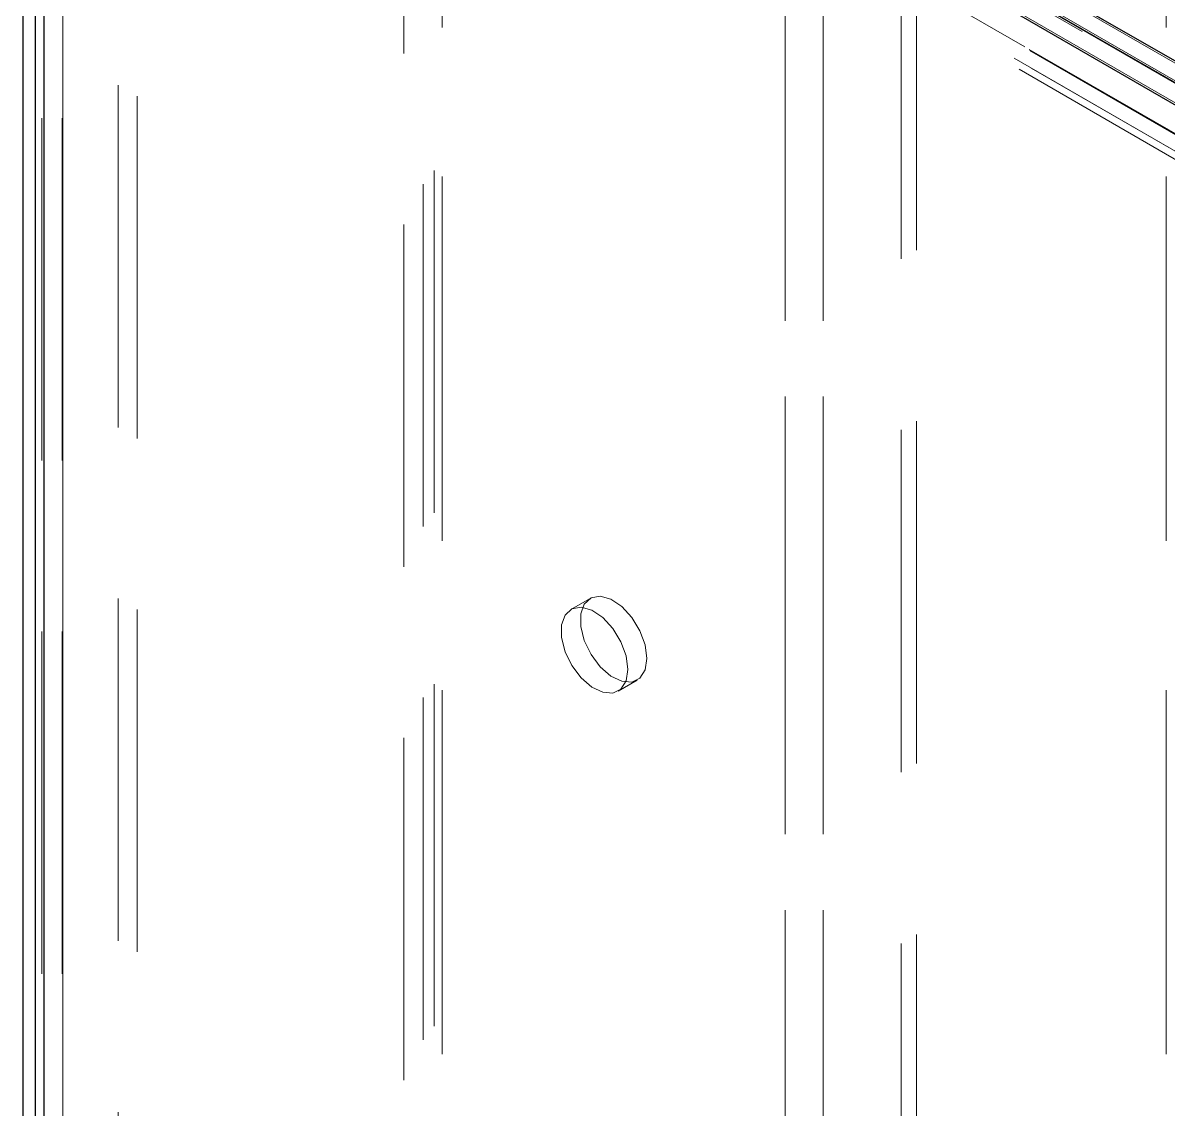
# Model space of a CAD drawing. Header units: millimetres. Extents: x 108 to 5832, y 144 to 4056.
# Drawn here: x 4050.6 to 4135.6, y 3469.5 to 3550.1 of the extents above; entities that cross this region are included whole.
import ezdxf

# ---------------------------------------------------------------- set-up
doc = ezdxf.new("R2010")
doc.units = ezdxf.units.MM
doc.header["$LTSCALE"] = 20
doc.linetypes.add('HIDDEN', pattern=[1.905, 1.27, -0.635])

msp = doc.modelspace()

# ---------------------------------------------------------------- linework, layer by layer
at = {"color": 1, "linetype": 'HIDDEN', "lineweight": 18}
for p, q in [((4107.208, 3185.074), (4107.208, 3707.66)), ((4110.036, 3185.074), (4110.036, 3707.66)), ((4081.752, 3170.379), (4081.752, 3692.965)), ((4135.492, 3170.379), (4135.492, 3692.965)), ((4081.166, 3691.523), (4081.166, 3169.562)), ((4080.337, 3690.515), (4080.337, 3171.195)), ((4081.752, 3168.746), (4081.752, 3691.332)), ((4135.492, 3168.746), (4135.492, 3691.332)), ((4107.208, 3154.05), (4107.208, 3676.637)), ((4110.036, 3154.05), (4110.036, 3676.637)), ((4116.966, 3114.129), (4116.966, 3623.651)), ((4078.923, 3611.324), (4078.923, 3170.379)), ((4115.834, 3113.476), (4115.834, 3597.364)), ((4054.957, 3593.972), (5218.421, 2922.319)), ((4054.957, 3592.666), (5218.421, 2921.013)), ((5218.138, 2920.849), (4054.957, 3592.339)), ((4053.826, 3591.686), (4300.948, 3449.026)), ((5219.694, 2923.053), (4065.281, 3589.481)), ((5219.694, 2921.747), (4065.281, 3588.175)), ((4059.341, 3586.216), (5213.754, 2919.788)), ((4059.383, 3586.124), (5213.795, 2919.696)), ((5213.895, 2919.706), (4059.483, 3586.134)), ((4058.21, 3585.562), (4300.955, 3445.429)), ((4058.583, 3584.738), (4300.955, 3444.82)), ((4059.483, 3584.828), (5213.895, 2918.399)), ((4057.71, 3583.564), (4057.71, 3088.74)), ((4059.124, 3582.747), (4059.124, 3087.924)), ((4052.195, 3582.013), (4052.195, 3083.923)), ((4052.053, 3581.115), (4052.053, 3082.217)), ((4053.55, 3581.115), (4053.55, 3083.025)), ((4053.609, 3083.107), (4053.609, 3581.197)), ((4053.609, 3581.033), (4053.609, 3082.943)), ((4092.73, 3507.376), (4091.316, 3506.56)), ((4094.815, 3500.498), (4096.229, 3501.314))]:
    msp.add_line(p, q, dxfattribs=at)
at = {"color": 7, "linetype": 'Continuous', "lineweight": 25}
for p, q in [((4053.467, 3594.996), (5217.365, 2923.092)), ((4050.639, 3593.363), (4050.639, 3074.043)), ((4053.467, 3593.363), (5217.365, 2921.459)), ((4299.541, 3451.308), (4054.882, 3592.547)), ((4298.126, 3450.492), (4053.467, 3591.73)), ((4051.55, 3581.115), (4051.55, 3083.025)), ((4052.195, 3580.217), (4052.195, 3082.127))]:
    msp.add_line(p, q, dxfattribs=at)
at = {"color": 1, "linetype": 'HIDDEN', "lineweight": 18, "flags": 128}
for points in [[(4096.954, 3502.917), (4096.82, 3503.922), (4096.433, 3504.973), (4095.833, 3505.956), (4095.087, 3506.765), (4094.275, 3507.311), (4093.485, 3507.536), (4092.803, 3507.416), (4092.303, 3506.962), (4092.039, 3506.225), (4092.039, 3505.284), (4092.303, 3504.242), (4092.803, 3503.21), (4093.485, 3502.302), (4094.275, 3501.615), (4095.087, 3501.224), (4095.833, 3501.171), (4096.433, 3501.463), (4096.82, 3502.066), (4096.954, 3502.917)], [(4095.54, 3502.1), (4095.406, 3503.106), (4095.018, 3504.157), (4094.419, 3505.14), (4093.673, 3505.949), (4092.861, 3506.495), (4092.071, 3506.72), (4091.389, 3506.599), (4090.889, 3506.146), (4090.624, 3505.409), (4090.624, 3504.468), (4090.889, 3503.425), (4091.389, 3502.394), (4092.071, 3501.486), (4092.861, 3500.799), (4093.673, 3500.408), (4094.419, 3500.355), (4095.018, 3500.646), (4095.406, 3501.25), (4095.54, 3502.1)]]:
    msp.add_lwpolyline(points, dxfattribs=at)

doc.saveas('drawing.dxf')
